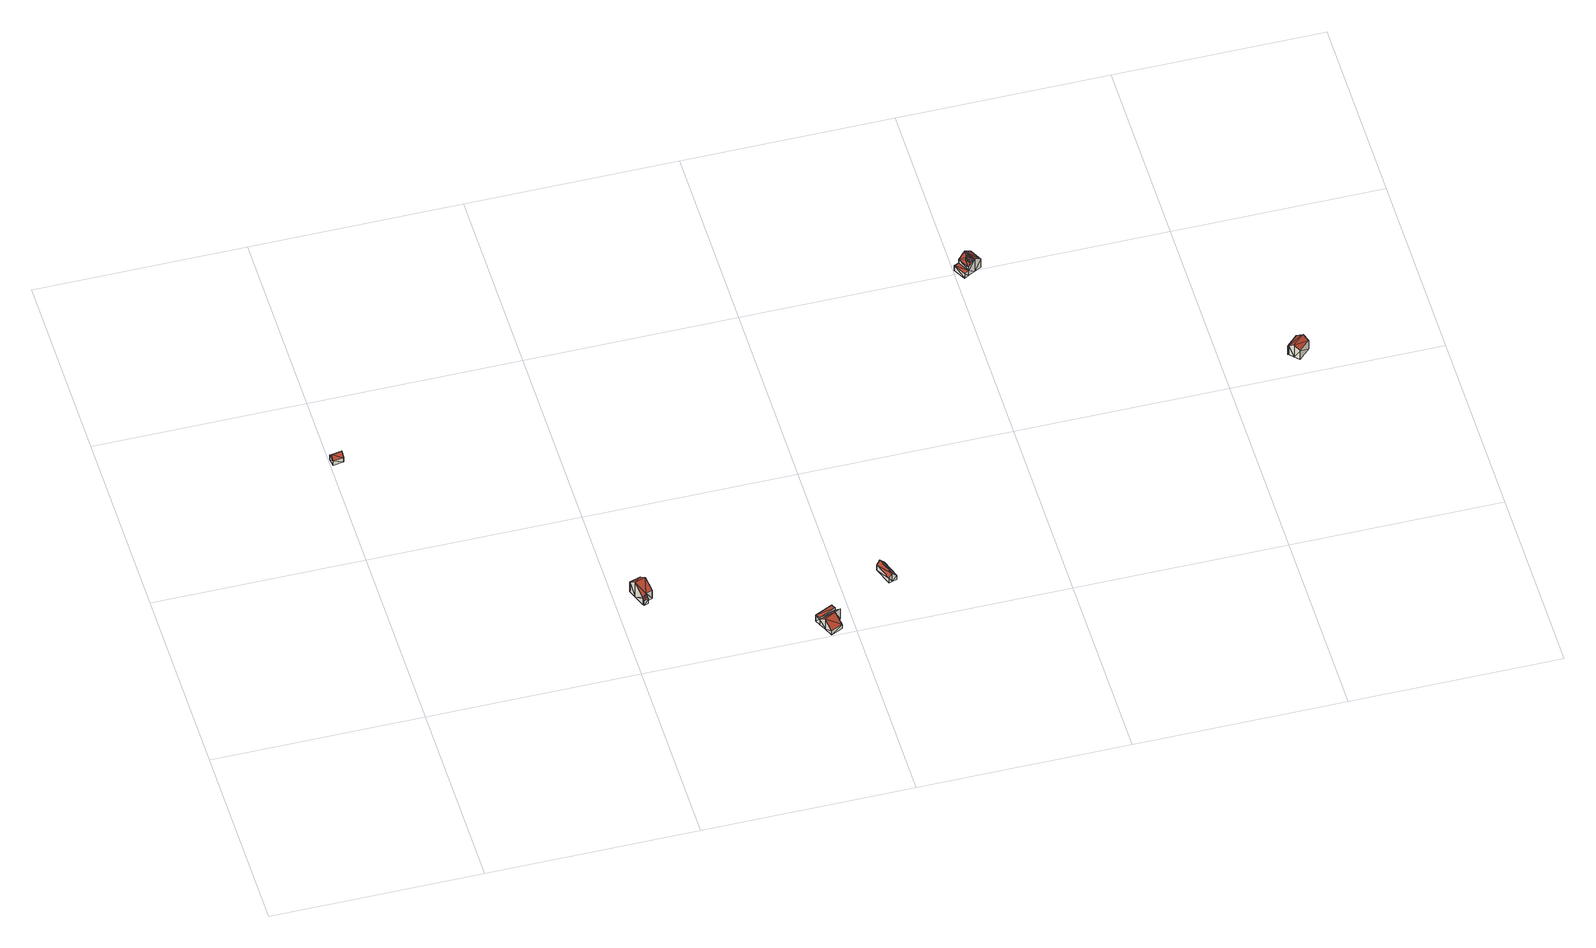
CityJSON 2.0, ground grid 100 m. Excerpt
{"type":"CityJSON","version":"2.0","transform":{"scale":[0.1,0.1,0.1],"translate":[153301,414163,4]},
"CityObjects":{
"building1":{"type":"Building","attributes":{"oorspronkelijk_bouwjaar":1990,"status":"Pand in gebruik","geconstateerd":false,"h_maaiveld":5.69,"dak_type":"single horizontal","pw_datum":"2016-12-01","pw_actueel":"yes","pw_bron":"ahn3","reconstructie_methode":"tudelft3d-geoflow","versie_methode":"v21.03.1","kas_warenhuis":false,"ondergronds_type":"above ground","lod11_replace":false,"reconstruction_skipped":false},"geometry":[{"type":"Solid","lod":"2.2","boundaries":[[[[0,1,2]],[[3,4,5]],[[4,2,1]],[[5,4,1]],[[6,2,4]],[[7,6,4]],[[8,7,4]],[[9,0,10]],[[10,0,2]],[[11,5,12]],[[12,5,1]],[[12,1,9]],[[9,1,0]],[[10,2,6]],[[7,10,6]],[[13,3,5]],[[11,13,5]],[[8,4,3]],[[13,8,3]],[[7,8,10]],[[12,8,11]],[[11,8,13]],[[12,10,8]],[[9,10,12]]]],"semantics":{"surfaces":[{"type":"GroundSurface"},{"type":"WallSurface"},{"type":"RoofSurface"}],"values":[[0,0,0,0,0,1,1,1,1,1,1,1,1,1,1,1,1,1,1,2,2,2,2,2]]}}]},
"building2":{"type":"Building","attributes":{"oorspronkelijk_bouwjaar":1985,"status":"Pand in gebruik","geconstateerd":false,"h_maaiveld":4.7,"dak_type":"slanted","pw_datum":"2016-12-01","pw_actueel":"yes","pw_bron":"ahn3","reconstructie_methode":"tudelft3d-geoflow","versie_methode":"v21.03.1","kas_warenhuis":false,"ondergronds_type":"above ground","lod11_replace":false,"reconstruction_skipped":false},"geometry":[{"type":"Solid","lod":"2.2","boundaries":[[[[14,15,16]],[[17,18,19]],[[16,15,18]],[[16,18,17]],[[20,21,22]],[[20,22,23]],[[21,17,22]],[[16,17,21]],[[24,19,18]],[[25,24,18]],[[26,15,27]],[[27,15,14]],[[28,17,19]],[[24,28,19]],[[29,20,30]],[[30,20,23]],[[30,23,22]],[[31,30,22]],[[32,16,33]],[[33,16,34]],[[34,16,21]],[[33,34,35]],[[35,34,31]],[[34,21,29]],[[29,21,20]],[[27,14,16]],[[32,27,16]],[[25,18,26]],[[26,18,15]],[[35,31,28]],[[28,31,17]],[[17,31,22]],[[29,30,31]],[[34,29,31]],[[25,26,32]],[[32,26,27]],[[28,24,25]],[[28,25,32]],[[28,32,33]],[[35,28,33]]]],"semantics":{"surfaces":[{"type":"GroundSurface"},{"type":"WallSurface"},{"type":"RoofSurface"}],"values":[[0,0,0,0,0,0,0,0,1,1,1,1,1,1,1,1,1,1,1,1,1,1,1,1,1,1,1,1,1,1,1,1,2,2,2,2,2,2,2,2]]}}]},
"building3":{"type":"Building","attributes":{"oorspronkelijk_bouwjaar":2017,"status":"Pand in gebruik","geconstateerd":false,"h_maaiveld":4.69,"dak_type":"slanted","pw_datum":"2016-12-01","pw_actueel":"uncertain","pw_bron":"ahn3","reconstructie_methode":"tudelft3d-geoflow","versie_methode":"v21.03.1","kas_warenhuis":false,"ondergronds_type":"above ground","lod11_replace":false,"reconstruction_skipped":false},"geometry":[{"type":"Solid","lod":"2.2","boundaries":[[[[36,37,38]],[[39,38,40]],[[41,36,38]],[[41,38,39]],[[42,39,43]],[[44,42,45]],[[41,39,42]],[[42,43,45]],[[46,39,40]],[[47,46,40]],[[48,36,41]],[[49,50,48]],[[48,50,36]],[[51,52,53]],[[53,52,37]],[[37,52,38]],[[48,41,42]],[[54,48,42]],[[55,43,46]],[[46,43,39]],[[53,37,50]],[[50,37,36]],[[49,48,52]],[[51,49,52]],[[47,40,52]],[[52,40,38]],[[54,42,56]],[[56,42,44]],[[56,44,57]],[[57,44,45]],[[57,45,43]],[[55,57,43]],[[54,55,46]],[[52,46,47]],[[48,54,46]],[[48,46,52]],[[56,57,54]],[[54,57,55]],[[53,50,51]],[[51,50,49]]]],"semantics":{"surfaces":[{"type":"GroundSurface"},{"type":"WallSurface"},{"type":"RoofSurface"}],"values":[[0,0,0,0,0,0,0,0,1,1,1,1,1,1,1,1,1,1,1,1,1,1,1,1,1,1,1,1,1,1,1,1,2,2,2,2,2,2,2,2]]}}]},
"building4":{"type":"Building","attributes":{"oorspronkelijk_bouwjaar":1948,"status":"Pand in gebruik","geconstateerd":false,"h_maaiveld":4.61,"dak_type":"slanted","pw_datum":"2016-12-01","pw_actueel":"yes","pw_bron":"ahn3","reconstructie_methode":"tudelft3d-geoflow","versie_methode":"v21.03.1","kas_warenhuis":false,"ondergronds_type":"above ground","lod11_replace":false,"reconstruction_skipped":false},"geometry":[{"type":"Solid","lod":"2.2","boundaries":[[[[58,59,60]],[[61,62,63]],[[62,60,59]],[[63,62,59]],[[64,62,65]],[[65,62,61]],[[66,59,67]],[[67,59,58]],[[67,58,68]],[[68,58,60]],[[65,61,69]],[[69,61,63]],[[69,63,59]],[[66,69,59]],[[68,60,62]],[[64,68,62]],[[64,65,69]],[[66,64,69]],[[64,66,67]],[[68,64,67]]]],"semantics":{"surfaces":[{"type":"GroundSurface"},{"type":"WallSurface"},{"type":"RoofSurface"}],"values":[[0,0,0,0,1,1,1,1,1,1,1,1,1,1,1,1,2,2,2,2]]}}]},
"building5":{"type":"Building","attributes":{"oorspronkelijk_bouwjaar":1965,"status":"Pand in gebruik","geconstateerd":false,"h_maaiveld":5.19,"dak_type":"slanted","pw_datum":"2016-12-01","pw_actueel":"yes","pw_bron":"ahn3","reconstructie_methode":"tudelft3d-geoflow","versie_methode":"v21.03.1","kas_warenhuis":false,"ondergronds_type":"above ground","lod11_replace":false,"reconstruction_skipped":false},"geometry":[{"type":"Solid","lod":"2.2","boundaries":[[[[70,71,72]],[[73,72,74]],[[75,70,72]],[[76,74,77]],[[73,74,76]],[[75,72,73]],[[78,75,79]],[[80,78,79]],[[79,75,73]],[[81,82,83]],[[83,82,72]],[[72,82,74]],[[84,76,77]],[[85,84,77]],[[86,71,87]],[[87,71,70]],[[80,79,82]],[[81,80,82]],[[88,89,90]],[[91,92,90]],[[87,70,75]],[[78,87,75]],[[83,72,86]],[[86,72,71]],[[93,94,88]],[[88,94,89]],[[95,96,92]],[[91,95,92]],[[79,73,84]],[[84,73,76]],[[85,77,74]],[[82,85,74]],[[97,98,99]],[[99,98,100]],[[99,100,95]],[[95,100,96]],[[101,102,97]],[[97,102,98]],[[94,93,103]],[[102,101,103]],[[85,82,84]],[[84,82,79]],[[83,86,88]],[[88,86,93]],[[93,86,87]],[[93,87,78]],[[90,83,88]],[[80,100,98]],[[96,81,92]],[[90,92,83]],[[80,96,100]],[[92,81,83]],[[80,81,96]],[[98,102,103]],[[78,98,103]],[[78,103,93]],[[80,98,78]],[[89,94,103]],[[90,89,101]],[[101,89,103]],[[99,101,97]],[[90,101,99]],[[91,99,95]],[[90,99,91]]]],"semantics":{"surfaces":[{"type":"GroundSurface"},{"type":"WallSurface"},{"type":"RoofSurface"}],"values":[[0,0,0,0,0,0,1,1,1,1,1,1,1,1,1,1,1,1,1,1,1,1,1,1,1,1,1,1,1,1,1,1,1,1,1,1,1,1,1,1,2,2,2,2,2,2,2,2,2,2,2,2,2,2,2,2,2,2,2,2,2,2,2,2]]}}]},
"building6":{"type":"Building","attributes":{"oorspronkelijk_bouwjaar":1963,"status":"Pand in gebruik","geconstateerd":false,"h_maaiveld":4.71,"dak_type":"slanted","pw_datum":"2016-12-01","pw_actueel":"yes","pw_bron":"ahn3","reconstructie_methode":"tudelft3d-geoflow","versie_methode":"v21.03.1","kas_warenhuis":false,"ondergronds_type":"above ground","lod11_replace":false,"reconstruction_skipped":false},"geometry":[{"type":"Solid","lod":"2.2","boundaries":[[[[104,105,106]],[[104,107,105]],[[104,106,108]],[[106,109,108]],[[109,110,108]],[[111,107,104]],[[112,111,104]],[[112,104,108]],[[113,112,108]],[[114,106,115]],[[115,106,105]],[[116,110,109]],[[117,116,109]],[[113,108,116]],[[116,108,110]],[[117,109,106]],[[114,117,106]],[[115,105,107]],[[111,115,107]],[[117,114,113]],[[116,117,113]],[[115,111,112]],[[114,112,113]],[[114,115,112]]]],"semantics":{"surfaces":[{"type":"GroundSurface"},{"type":"WallSurface"},{"type":"RoofSurface"}],"values":[[0,0,0,0,0,1,1,1,1,1,1,1,1,1,1,1,1,1,1,2,2,2,2,2]]}}]}
},
"vertices":[
[4,1632,17],[13,1633,17],[10,1592,17],[60,1601,17],[57,1600,17],[63,1640,17],[57,1599,17],[57,1599,45],[57,1600,45],[4,1632,45],[10,1592,45],[63,1640,45],[13,1633,45],[60,1601,45],
[1085,503,7],[1137,522,7],[1100,464,7],[1139,424,7],[1151,483,7],[1169,435,7],[1123,402,7],[1120,410,7],[1141,418,7],[1144,409,7],[1169,435,58],[1151,483,100],[1137,522,67],[1085,503,67],[1139,424,58],[1123,402,37],[1144,409,37],[1141,418,44],[1100,464,100],[1120,410,53],[1120,410,44],[1141,418,53],
[1837,106,7],[1921,145,7],[1932,122,7],[1917,75,7],[1947,90,7],[1848,82,7],[1865,47,7],[1918,72,7],[1884,5,7],[1938,30,7],[1917,75,71],[1947,90,71],[1848,82,38],[1848,82,48],[1837,106,47],[1932,122,49],[1932,122,38],[1921,145,48],[1865,47,74],[1918,72,74],[1884,5,34],[1938,30,34],
[2183,340,6],[2199,345,6],[2216,246,6],[2254,259,6],[2232,251,6],[2221,353,6],[2232,251,58],[2254,259,32],[2199,345,59],[2183,340,37],[2216,246,37],[2221,353,32],
[3092,2066,12],[3123,2007,12],[3091,1990,12],[3028,2032,12],[3059,1973,12],[3060,2049,12],[3004,2020,12],[3035,1960,12],[3060,2049,92],[3028,2032,42],[3028,2032,65],[3059,1973,64],[3059,1973,42],[3091,1990,92],[3004,2020,42],[3035,1960,42],[3123,2007,65],[3092,2066,65],[3086,1999,92],[3086,1999,90],[3084,1998,90],[3068,1990,90],[3068,1990,77],[3071,2029,92],[3071,2029,90],[3055,2009,90],[3055,2009,75],[3061,2021,90],[3061,2021,83],[3057,2011,90],[3057,2011,77],[3063,2019,90],[3063,2019,84],[3069,2027,90],
[4309,1129,7],[4359,1184,7],[4383,1159,7],[4306,1132,7],[4329,1107,7],[4403,1138,7],[4350,1086,7],[4306,1132,62],[4309,1129,64],[4329,1107,87],[4383,1159,87],[4359,1184,61],[4350,1086,64],[4403,1138,64]
]}
